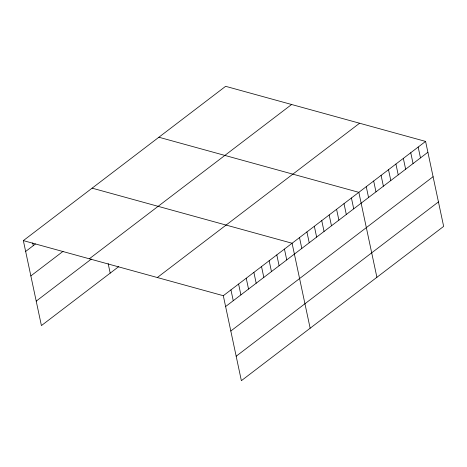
<?xml version="1.0" encoding="UTF-8"?>
<svg xmlns="http://www.w3.org/2000/svg" width="467" height="467" viewBox="0 0 467 467"><rect width="100%" height="100%" fill="white"/><g stroke="black" fill="none" stroke-linecap="round" stroke-linejoin="round"><path stroke-width="0.7" d="M23.35 240.616L225.631 86.319L425.589 141.413L443.65 226.384L241.369 380.681L223.308 295.71L23.35 240.616L41.411 325.587L118.746 266.599M25.656 251.45L35.48 243.955M30.851 275.915L63.057 251.351M89.337 258.794L291.618 104.497M36.21 301.122L91.339 259.068M157.321 277.526L359.602 123.23M223.308 295.71L425.589 141.413M225.614 306.545L427.895 152.248M230.815 331.01L433.09 176.713M236.174 356.216L438.449 201.919M158.879 137.234L358.837 192.334L376.898 277.305M92.127 188.154L292.085 243.249L310.146 328.225M418.169 147.07L420.475 157.91M410.756 152.732L413.056 163.567M403.336 158.389L405.642 169.223M395.923 164.045L398.223 174.88M388.503 169.702L390.809 180.536M381.09 175.358L383.389 186.199M373.67 181.015L375.976 191.855M366.256 186.677L368.556 197.512M351.418 197.99L353.723 208.825M344.004 203.647L346.304 214.481M336.584 209.304L338.89 220.144M329.171 214.96L331.471 225.8M321.751 220.622L324.057 231.457M314.338 226.279L316.638 237.113M306.918 231.936L309.224 242.77M299.505 237.592L301.805 248.426M284.444 249.08L286.744 259.915M276.803 254.906L279.103 265.746M269.161 260.738L271.461 271.572M261.52 266.569L263.82 277.404M253.879 272.395L256.179 283.23M246.237 278.227L248.537 289.061M238.596 284.053L240.896 294.887M230.949 289.884L233.255 300.719M108.163 263.61L110.189 273.125M32.719 242.91L33.297 245.619"/></g></svg>
